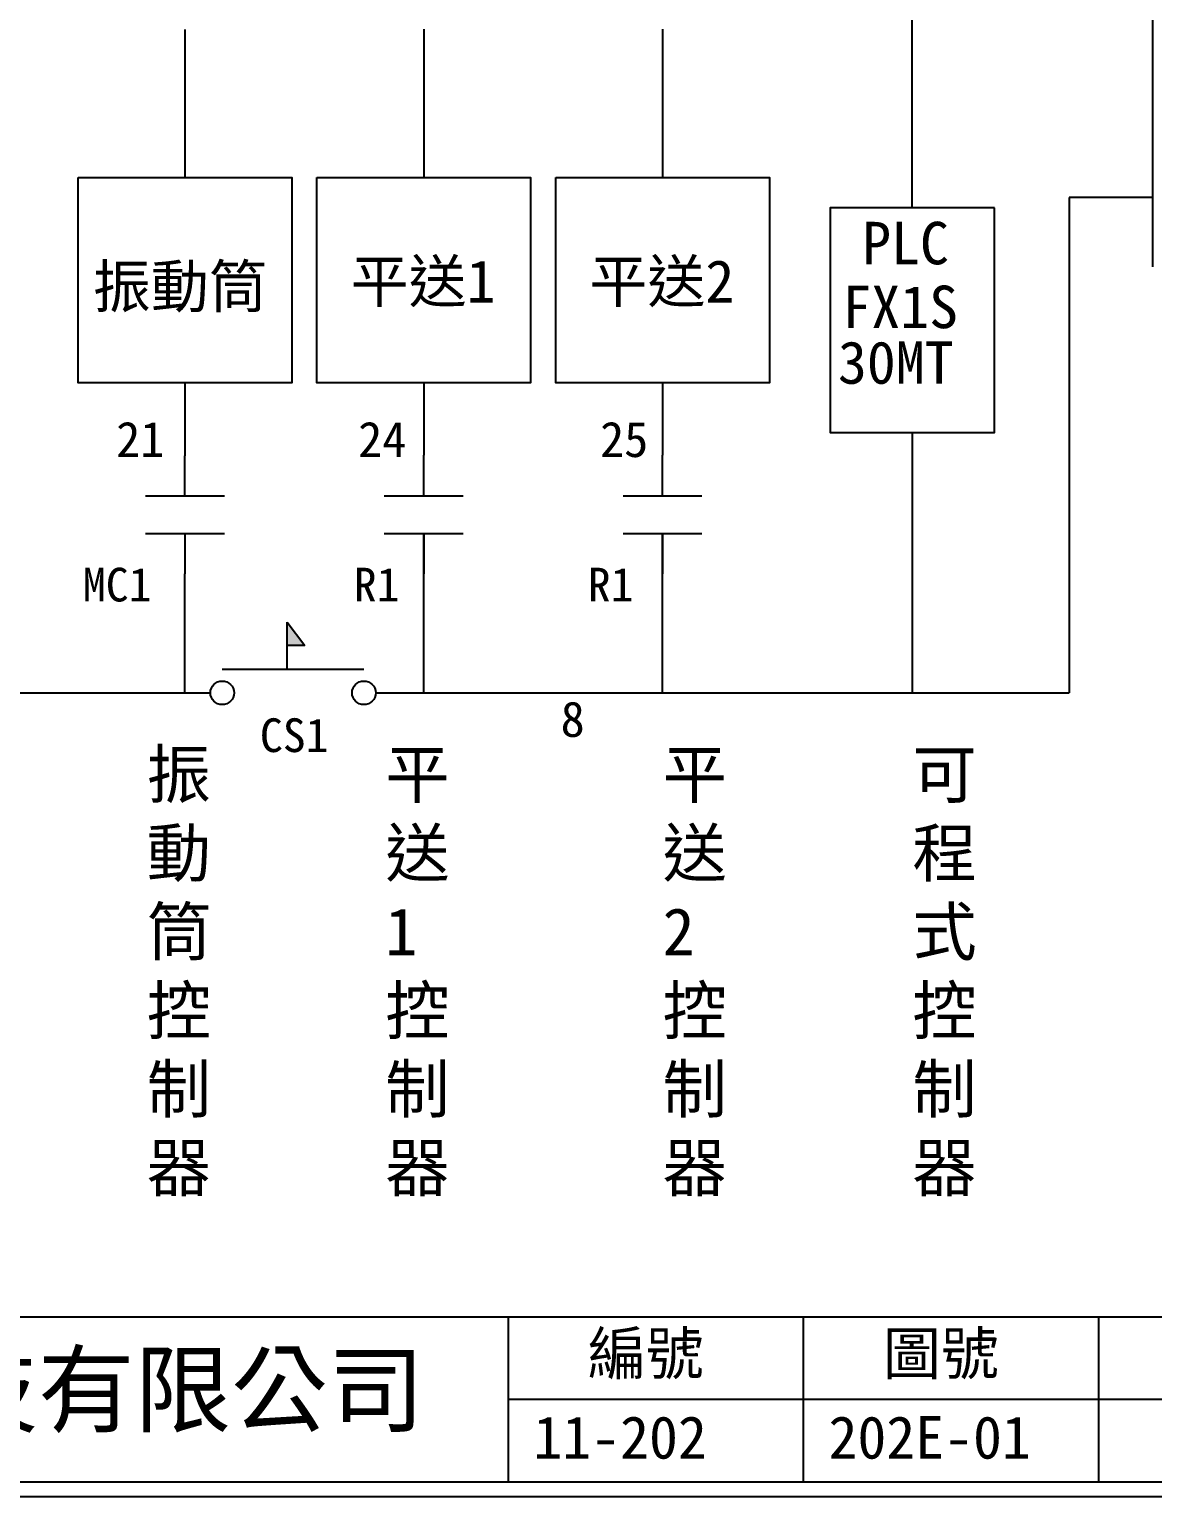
# Model space of a CAD drawing. Extents: x 10 to 297, y 3 to 207.
# Drawn here: x 105.2 to 200.3, y 3 to 127.3 of the extents above; entities that cross this region are included whole.
import ezdxf
from ezdxf.enums import TextEntityAlignment as Align

# ---------------------------------------------------------------- set-up
doc = ezdxf.new("R2010")
doc.units = 0
doc.layers.get('0').update_dxf_attribs({"linetype": 'CONTINUOUS'})
for name, color, linetype in [('DIM', 6, 'CONTINUOUS'), ('圖框層', 7, 'CONTINUOUS'), ('標尺寸層', 3, 'CONTINUOUS')]:
    doc.layers.add(name, color=color, linetype=linetype)
doc.styles.add('STSL', font='KAIU.TTF')
doc.styles.add('STYLE1', font='KAIU.TTF')
doc.styles.add('STYLE3', font='PMingLiU.ttf')

# ---------------------------------------------------------------- blocks, each defined once
blk = doc.blocks.new('接點')
at = {"layer": '標尺寸層', "color": 7}
for p, q in [((0, -3.41), (0, 0)), ((3.34, -3.41), (-3.34, -3.41)), ((3.34, -6.59), (-3.34, -6.59)), ((0, -6.59), (0, -10))]:
    blk.add_line(p, q, dxfattribs=at)

msp = doc.modelspace()

# ---------------------------------------------------------------- linework, layer by layer
at = {"color": 6}
for p, q in [((200.32, 135.76), (200.32, 107.2)), ((200.32, 113.07), (193.24, 113.07)), ((138.57, 87.77), (138.57, 91.25)), ((158.8, 87.77), (158.8, 91.25)), ((138.57, 71.11), (138.57, 84.59)), ((158.8, 71.11), (158.8, 84.59)), ((118.34, 71.11), (118.34, 81.18))]:
    msp.add_line(p, q, dxfattribs=at)
at = {"layer": 'DIM', "color": 6}
for p, q in [((118.34, 127.32), (118.34, 114.78)), ((138.57, 127.34), (138.57, 114.78)), ((158.8, 127.34), (158.8, 114.78)), ((118.34, 97.39), (118.34, 91.18)), ((138.57, 97.39), (138.57, 91.25)), ((158.8, 97.39), (158.8, 91.25)), ((85.09, 71.11), (120.5, 71.11))]:
    msp.add_line(p, q, dxfattribs=at)
at = {"layer": 'DIM', "color": 6, "linetype": 'Continuous'}
for p in [(193.24, 113.07), (134.5, 71.11)]:
    msp.add_line(p, (193.24, 71.11), dxfattribs=at)
at = {"layer": 'DIM', "color": 0, "linetype": 'Continuous'}
for p, q in [((127, 73.11), (127, 77.11)), ((127, 77.11), (128.5, 75.11)), ((128.5, 75.11), (127, 75.11)), ((121.5, 73.11), (133.5, 73.11))]:
    msp.add_line(p, q, dxfattribs=at)
at = {"layer": 'DIM', "color": 163}
for points in [[(109.29, 114.78), (127.39, 114.78), (127.39, 97.39), (109.29, 97.39)], [(129.52, 114.78), (147.62, 114.78), (147.62, 97.39), (129.52, 97.39)], [(149.75, 114.78), (167.85, 114.78), (167.85, 97.39), (149.75, 97.39)]]:
    msp.add_lwpolyline(points, close=True, dxfattribs=at)
at = {"layer": 'DIM', "color": 0, "linetype": 'Continuous'}
msp.add_lwpolyline([(186.91, 112.21), (173.01, 112.21), (173.01, 93.17), (186.91, 93.17)], close=True, dxfattribs=at)
for centre in [(121.5, 71.11), (133.5, 71.11)]:
    msp.add_circle(centre, 1, dxfattribs=at)
msp.add_solid([(127, 77.11), (127, 75.11), (128.5, 75.11)], dxfattribs=at)
at = {"layer": '圖框層', "color": 7}
for p, q in [((11.25, 18.25), (295.75, 18.25)), ((145.75, 4.25), (145.75, 18.25)), ((170.75, 4.25), (170.75, 18.25)), ((195.75, 4.25), (195.75, 18.25)), ((145.75, 11.25), (295.75, 11.25)), ((11.25, 4.25), (295.75, 4.25)), ((10, 3), (297, 3))]:
    msp.add_line(p, q, dxfattribs=at)
at = {"layer": '標尺寸層', "color": 6}
for p, q in [((179.96, 112.21), (179.96, 175.45)), ((179.96, 93.17), (179.96, 71.11))]:
    msp.add_line(p, q, dxfattribs=at)

# ---------------------------------------------------------------- block references
at = {"color": 6}
for p in [(118.34, 91.18), (138.57, 91.18), (158.8, 91.18)]:
    msp.add_blockref('接點', p, dxfattribs=at)

# ---------------------------------------------------------------- texts
at = {"color": 0, "style": 'STSL'}
for s, p in [('PLC', (175.71, 107.42)), ('平送1', (132.38, 104.18)), ('平送2', (152.61, 104.18)), ('振動筒', (110.55, 103.75)), ('FX1S', (174.04, 102.01)), ('30MT', (173.66, 97.3))]:
    msp.add_text(s, height=3.6, dxfattribs=at).set_placement(p)
at = {"color": 4}
for s, p in [('MC1', (112.6, 80.28)), ('R1', (134.58, 80.28)), ('R1', (154.4, 80.28)), ('CS1', (127.6, 67.52))]:
    msp.add_text(s, height=2.856, dxfattribs=at).set_placement(p, align=Align.MIDDLE_CENTER)
at = {"layer": 'DIM', "color": 163, "linetype": 'Continuous', "style": 'STYLE1'}
for s, p in [('21', (112.52, 91.09)), ('24', (133.02, 91.09)), ('25', (153.51, 91.09)), ('8', (150.17, 67.38))]:
    msp.add_text(s, height=3, dxfattribs=at).set_placement(p)
at = {"layer": 'DIM', "color": 2, "linetype": 'Continuous', "char_height": 4, "attachment_point": 1, "style": 'STYLE3'}
for s, insert, width in [('{\\fDFKai-SB|b0|i0|c136|p65;\\C3;振動筒控制器}', (115.1, 66.21), 5.5509), ('{\\fDFKai-SB|b0|i0|c136|p65;\\C3;平送1控制器}', (135.31, 66.21), 2.826), ('{\\fDFKai-SB|b0|i0|c136|p65;\\C3;平送2控制器}', (158.8, 66.21), 5.2103), ('{\\fDFKai-SB|b0|i0|c136|p65;\\C3;可程式控制器}', (179.96, 66.21), 4.8697)]:
    msp.add_mtext(s, dxfattribs=dict(at, insert=insert, width=width))
at = {"layer": '圖框層', "color": 4, "style": 'STSL'}
for s, height, p in [('編號', 3.6, (152.47, 13.34)), ('圖號', 3.6, (177.47, 13.34)), ('泓陞自動化科技有限公司', 6, (48.6, 9.08)), ('11-202', 3.6, (147.86, 6.22)), ('202E-01', 3.6, (172.86, 6.22))]:
    msp.add_text(s, height=height, dxfattribs=at).set_placement(p)

doc.saveas('drawing.dxf')
